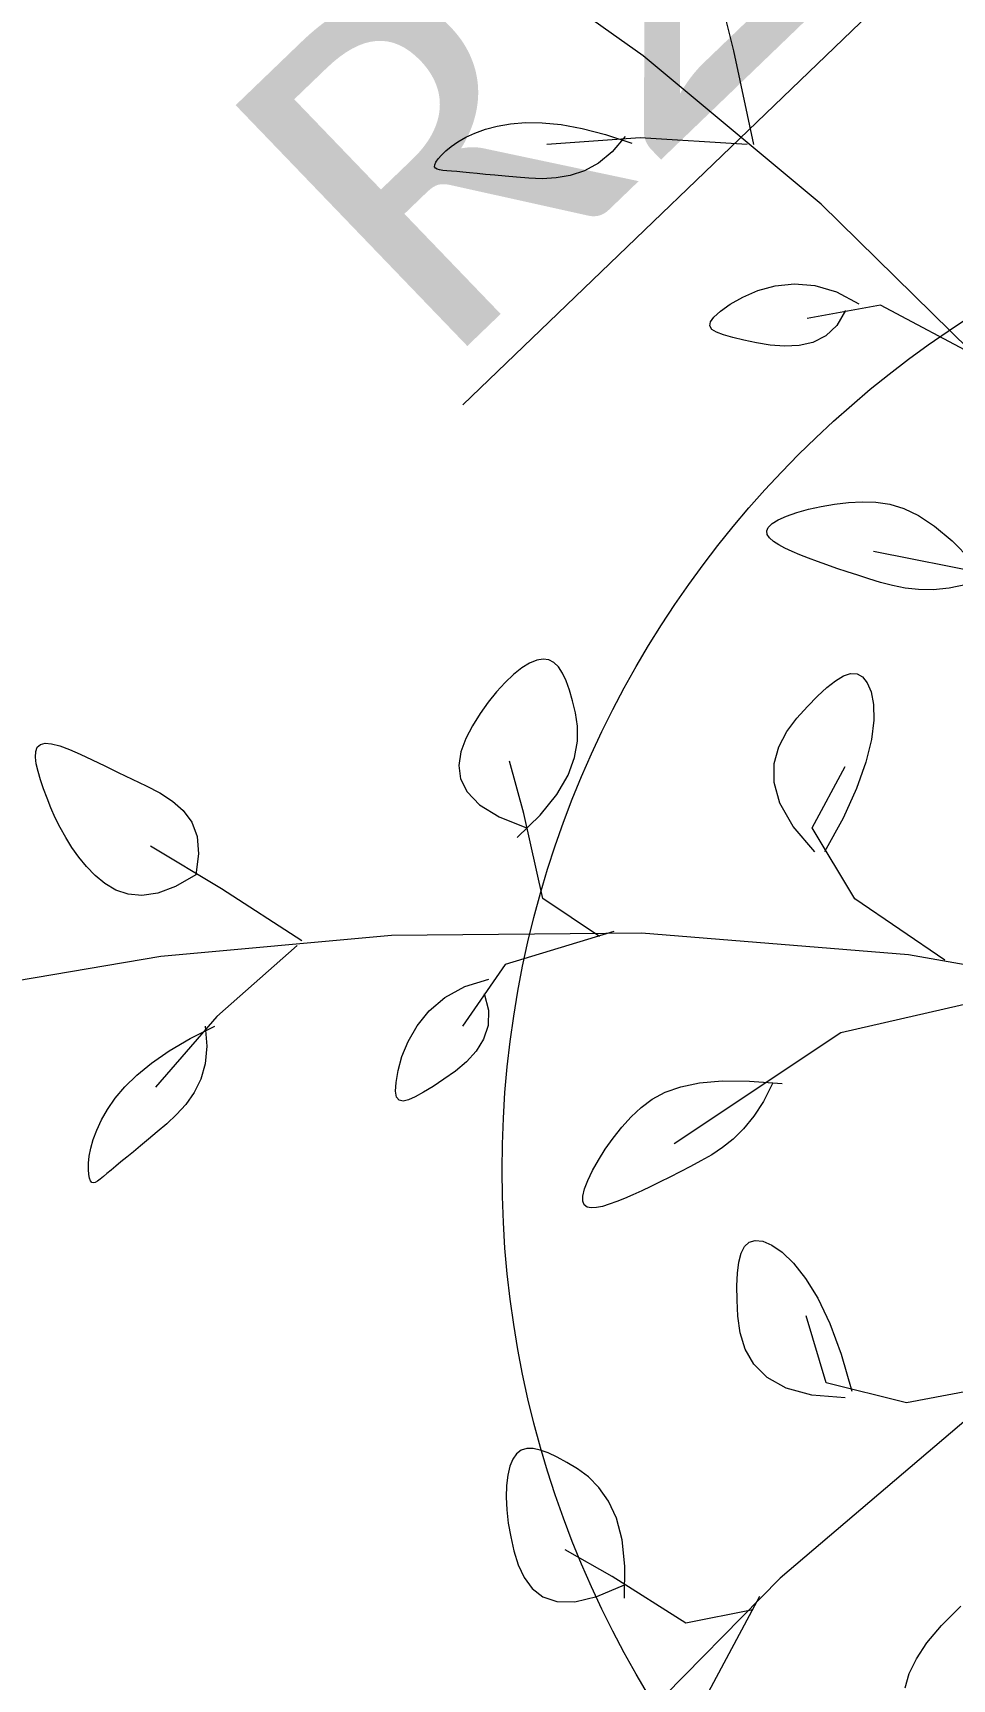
# Model space of a CAD drawing. Header units: centimetres. Extents: x -26724 to 60145, y -23645 to 6771.
# Drawn here: x -19292.38 to -19264.87, y -2509.33 to -2460.07 of the extents above; entities that cross this region are included whole.
import ezdxf

# ---------------------------------------------------------------- set-up
doc = ezdxf.new("R2010")
doc.units = ezdxf.units.CM
doc.linetypes.add('AUSGEZOGEN', pattern=[0])
doc.linetypes.add('PUNKT2_S9', pattern=[0.35, 0.15, -0.1, 0, -0.1])
doc.layers.add('4.KOTE', color=88, linetype='Continuous', lineweight=15)
doc.layers.add('Moebel', color=252, linetype='PUNKT2_S9', lineweight=13)
doc.styles.get("Standard").update_dxf_attribs({"font": 'calibri.ttf'})
doc.dimstyles.new('ja 1 50', dxfattribs={"dimtxt": 10, "dimasz": 5, "dimexe": 5, "dimexo": 5, "dimgap": 1, "dimtad": 1, "dimdec": 0, "dimtxsty": 'Standard', "dimblk": 'ARCHTICK', "dimcen": 2.5, "dimclrd": 256, "dimclrt": 7, "dimadec": 0, "dimazin": 0, "dimtfac": 1, "dimtdec": 0, "dimtix": 1, "dimtmove": 1, "dimatfit": 3, "dimldrblk": 'ARCHTICK', "dimfxl": 10, "dimfxlon": 1, "dimlwd": 0, "dimlwe": 9, "dimarcsym": 0})

# ---------------------------------------------------------------- blocks, each defined once
blk = doc.blocks.new('ggggt')
at = {"layer": 'Moebel', "color": 91, "linetype": 'AUSGEZOGEN', "lineweight": 18, "transparency": 33554687}
for p, q in [((1541.684, 2023.465, 13.5), (1536.487, 2027.163, 13.5)), ((1544.398, 2023.62, 13.5), (1543.799, 2026.023, 13.5)), ((1547.015, 2019.03, 13.5), (1541.684, 2023.465, 13.5)), ((1544.998, 2020.817, 13.5), (1544.398, 2023.62, 13.5)), ((1536.968, 2021.268, 13.5), (1537.32, 2021.365, 13.5)), ((1537.32, 2021.365, 13.5), (1537.716, 2021.435, 13.5)), ((1537.716, 2021.435, 13.5), (1538.163, 2021.472, 13.5)), ((1538.163, 2021.472, 13.5), (1538.665, 2021.466, 13.5)), ((1538.665, 2021.466, 13.5), (1539.23, 2021.41, 13.5)), ((1539.23, 2021.41, 13.5), (1539.861, 2021.294, 13.5)), ((1535.946, 2020.757, 13.5), (1536.146, 2020.894, 13.5)), ((1536.146, 2020.894, 13.5), (1536.383, 2021.028, 13.5)), ((1536.383, 2021.028, 13.5), (1536.656, 2021.154, 13.5)), ((1536.656, 2021.154, 13.5), (1536.968, 2021.268, 13.5)), ((1541.6, 2021.017, 13.5), (1538.801, 2020.817, 13.5)), ((1539.861, 2021.294, 13.5), (1540.566, 2021.111, 13.5)), ((1540.566, 2021.111, 13.5), (1541.349, 2020.851, 13.5)), ((1541.15, 2021.051, 13.5), (1540.762, 2020.593, 13.5)), ((1544.798, 2020.817, 13.5), (1541.6, 2021.017, 13.5)), ((1535.486, 2020.284, 13.5), (1535.551, 2020.382, 13.5)), ((1535.551, 2020.382, 13.5), (1535.649, 2020.496, 13.5)), ((1535.649, 2020.496, 13.5), (1535.78, 2020.623, 13.5)), ((1535.78, 2020.623, 13.5), (1535.946, 2020.757, 13.5)), ((1540.762, 2020.593, 13.5), (1540.354, 2020.258, 13.5)), ((1535.446, 2020.148, 13.5), (1535.451, 2020.207, 13.5)), ((1535.469, 2020.105, 13.5), (1535.446, 2020.148, 13.5)), ((1535.451, 2020.207, 13.5), (1535.486, 2020.284, 13.5)), ((1535.519, 2020.075, 13.5), (1535.469, 2020.105, 13.5)), ((1535.594, 2020.054, 13.5), (1535.519, 2020.075, 13.5)), ((1535.692, 2020.04, 13.5), (1535.594, 2020.054, 13.5)), ((1535.812, 2020.028, 13.5), (1535.692, 2020.04, 13.5)), ((1535.952, 2020.017, 13.5), (1535.812, 2020.028, 13.5)), ((1536.112, 2020.003, 13.5), (1535.952, 2020.017, 13.5)), ((1536.292, 2019.986, 13.5), (1536.112, 2020.003, 13.5)), ((1536.494, 2019.966, 13.5), (1536.292, 2019.986, 13.5)), ((1536.72, 2019.944, 13.5), (1536.494, 2019.966, 13.5)), ((1536.972, 2019.919, 13.5), (1536.72, 2019.944, 13.5)), ((1537.252, 2019.892, 13.5), (1536.972, 2019.919, 13.5)), ((1537.561, 2019.864, 13.5), (1537.252, 2019.892, 13.5)), ((1539.507, 2019.885, 13.5), (1539.083, 2019.812, 13.5)), ((1539.933, 2020.028, 13.5), (1539.507, 2019.885, 13.5)), ((1540.354, 2020.258, 13.5), (1539.933, 2020.028, 13.5)), ((1537.901, 2019.833, 13.5), (1537.561, 2019.864, 13.5)), ((1538.272, 2019.804, 13.5), (1537.901, 2019.833, 13.5)), ((1538.669, 2019.791, 13.5), (1538.272, 2019.804, 13.5)), ((1539.083, 2019.812, 13.5), (1538.669, 2019.791, 13.5)), ((1552.346, 2013.79, 13.5), (1547.015, 2019.03, 13.5)), ((1544.667, 2016.249, 13.5), (1545.122, 2016.441, 13.5)), ((1545.122, 2016.441, 13.5), (1545.641, 2016.581, 13.5)), ((1545.641, 2016.581, 13.5), (1546.214, 2016.641, 13.5)), ((1546.214, 2016.641, 13.5), (1546.83, 2016.591, 13.5)), ((1546.83, 2016.591, 13.5), (1547.478, 2016.402, 13.5)), ((1543.998, 2015.828, 13.5), (1544.289, 2016.035, 13.5)), ((1544.289, 2016.035, 13.5), (1544.667, 2016.249, 13.5)), ((1548.796, 2016.011, 13.5), (1546.597, 2015.61, 13.5)), ((1547.478, 2016.402, 13.5), (1548.146, 2016.045, 13.5)), ((1551.795, 2014.409, 13.5), (1548.796, 2016.011, 13.5)), ((1543.684, 2015.384, 13.5), (1543.7, 2015.505, 13.5)), ((1543.7, 2015.505, 13.5), (1543.803, 2015.651, 13.5)), ((1543.803, 2015.651, 13.5), (1543.998, 2015.828, 13.5)), ((1547.746, 2015.845, 13.5), (1547.482, 2015.396, 13.5)), ((1543.748, 2015.282, 13.5), (1543.684, 2015.384, 13.5)), ((1543.888, 2015.194, 13.5), (1543.748, 2015.282, 13.5)), ((1544.097, 2015.115, 13.5), (1543.888, 2015.194, 13.5)), ((1544.368, 2015.039, 13.5), (1544.097, 2015.115, 13.5)), ((1544.698, 2014.961, 13.5), (1544.368, 2015.039, 13.5)), ((1545.077, 2014.879, 13.5), (1544.698, 2014.961, 13.5)), ((1547.151, 2015.085, 13.5), (1546.769, 2014.892, 13.5)), ((1547.482, 2015.396, 13.5), (1547.151, 2015.085, 13.5)), ((1545.49, 2014.81, 13.5), (1545.077, 2014.879, 13.5)), ((1545.922, 2014.775, 13.5), (1545.49, 2014.81, 13.5)), ((1546.353, 2014.796, 13.5), (1545.922, 2014.775, 13.5)), ((1546.769, 2014.892, 13.5), (1546.353, 2014.796, 13.5)), ((1547.014, 2009.987, 13.5), (1547.417, 2010.055, 13.5)), ((1547.417, 2010.055, 13.5), (1547.831, 2010.101, 13.5)), ((1547.831, 2010.101, 13.5), (1548.246, 2010.121, 13.5)), ((1548.246, 2010.121, 13.5), (1548.656, 2010.109, 13.5)), ((1548.656, 2010.109, 13.5), (1549.066, 2010.049, 13.5)), ((1549.066, 2010.049, 13.5), (1549.488, 2009.923, 13.5)), ((1545.547, 2009.47, 13.5), (1545.733, 2009.584, 13.5)), ((1545.733, 2009.584, 13.5), (1545.983, 2009.696, 13.5)), ((1545.983, 2009.696, 13.5), (1546.287, 2009.804, 13.5)), ((1546.287, 2009.804, 13.5), (1546.634, 2009.902, 13.5)), ((1546.634, 2009.902, 13.5), (1547.014, 2009.987, 13.5)), ((1549.488, 2009.923, 13.5), (1549.933, 2009.71, 13.5)), ((1549.933, 2009.71, 13.5), (1550.41, 2009.394, 13.5)), ((1545.388, 2009.251, 13.5), (1545.434, 2009.359, 13.5)), ((1545.403, 2009.145, 13.5), (1545.388, 2009.251, 13.5)), ((1545.472, 2009.041, 13.5), (1545.403, 2009.145, 13.5)), ((1545.434, 2009.359, 13.5), (1545.547, 2009.47, 13.5)), ((1550.41, 2009.394, 13.5), (1550.931, 2008.955, 13.5)), ((1545.588, 2008.938, 13.5), (1545.472, 2009.041, 13.5)), ((1545.744, 2008.837, 13.5), (1545.588, 2008.938, 13.5)), ((1545.933, 2008.736, 13.5), (1545.744, 2008.837, 13.5)), ((1546.147, 2008.636, 13.5), (1545.933, 2008.736, 13.5)), ((1546.381, 2008.536, 13.5), (1546.147, 2008.636, 13.5)), ((1554.456, 2007.463, 13.5), (1548.584, 2008.639, 13.5)), ((1550.931, 2008.955, 13.5), (1551.505, 2008.375, 13.5)), ((1546.633, 2008.435, 13.5), (1546.381, 2008.536, 13.5)), ((1546.901, 2008.335, 13.5), (1546.633, 2008.435, 13.5)), ((1547.184, 2008.233, 13.5), (1546.901, 2008.335, 13.5)), ((1547.481, 2008.131, 13.5), (1547.184, 2008.233, 13.5)), ((1547.792, 2008.028, 13.5), (1547.481, 2008.131, 13.5)), ((1548.114, 2007.924, 13.5), (1547.792, 2008.028, 13.5)), ((1548.446, 2007.818, 13.5), (1548.114, 2007.924, 13.5)), ((1548.789, 2007.713, 13.5), (1548.446, 2007.818, 13.5)), ((1549.147, 2007.617, 13.5), (1548.789, 2007.713, 13.5)), ((1549.527, 2007.541, 13.5), (1549.147, 2007.617, 13.5)), ((1551.372, 2007.65, 13.5), (1550.85, 2007.539, 13.5)), ((1549.933, 2007.495, 13.5), (1549.527, 2007.541, 13.5)), ((1550.372, 2007.491, 13.5), (1549.933, 2007.495, 13.5)), ((1550.85, 2007.539, 13.5), (1550.372, 2007.491, 13.5)), ((1538.055, 2005.151, 13.5), (1537.809, 2004.957, 13.5)), ((1538.288, 2005.296, 13.5), (1538.055, 2005.151, 13.5)), ((1538.502, 2005.387, 13.5), (1538.288, 2005.296, 13.5)), ((1538.694, 2005.419, 13.5), (1538.502, 2005.387, 13.5)), ((1538.864, 2005.394, 13.5), (1538.694, 2005.419, 13.5)), ((1539.015, 2005.314, 13.5), (1538.864, 2005.394, 13.5)), ((1539.15, 2005.182, 13.5), (1539.015, 2005.314, 13.5)), ((1539.27, 2004.999, 13.5), (1539.15, 2005.182, 13.5)), ((1537.555, 2004.717, 13.5), (1537.3, 2004.439, 13.5)), ((1537.809, 2004.957, 13.5), (1537.555, 2004.717, 13.5)), ((1539.38, 2004.768, 13.5), (1539.27, 2004.999, 13.5)), ((1539.481, 2004.492, 13.5), (1539.38, 2004.768, 13.5)), ((1547.188, 2004.568, 13.5), (1547.447, 2004.771, 13.5)), ((1547.447, 2004.771, 13.5), (1547.684, 2004.911, 13.5)), ((1547.684, 2004.911, 13.5), (1547.898, 2004.981, 13.5)), ((1547.898, 2004.981, 13.5), (1548.088, 2004.974, 13.5)), ((1548.088, 2004.974, 13.5), (1548.253, 2004.885, 13.5)), ((1548.253, 2004.885, 13.5), (1548.394, 2004.707, 13.5)), ((1548.394, 2004.707, 13.5), (1548.507, 2004.433, 13.5)), ((1537.049, 2004.127, 13.5), (1536.808, 2003.785, 13.5)), ((1537.3, 2004.439, 13.5), (1537.049, 2004.127, 13.5)), ((1539.576, 2004.172, 13.5), (1539.481, 2004.492, 13.5)), ((1539.663, 2003.811, 13.5), (1539.576, 2004.172, 13.5)), ((1546.603, 2004.001, 13.5), (1546.906, 2004.31, 13.5)), ((1546.906, 2004.31, 13.5), (1547.188, 2004.568, 13.5)), ((1548.507, 2004.433, 13.5), (1548.577, 2004.06, 13.5)), ((1536.808, 2003.785, 13.5), (1536.582, 2003.42, 13.5)), ((1539.72, 2003.408, 13.5), (1539.663, 2003.811, 13.5)), ((1545.987, 2003.247, 13.5), (1546.286, 2003.647, 13.5)), ((1546.286, 2003.647, 13.5), (1546.603, 2004.001, 13.5)), ((1548.577, 2004.06, 13.5), (1548.587, 2003.588, 13.5)), ((1536.582, 2003.42, 13.5), (1536.382, 2003.036, 13.5)), ((1539.72, 2002.963, 13.5), (1539.72, 2003.408, 13.5)), ((1545.748, 2002.796, 13.5), (1545.987, 2003.247, 13.5)), ((1548.587, 2003.588, 13.5), (1548.518, 2003.013, 13.5)), ((1523.503, 2002.482, 13.5), (1523.511, 2002.65, 13.5)), ((1523.511, 2002.65, 13.5), (1523.558, 2002.78, 13.5)), ((1523.558, 2002.78, 13.5), (1523.65, 2002.865, 13.5)), ((1523.65, 2002.865, 13.5), (1523.791, 2002.9, 13.5)), ((1523.791, 2002.9, 13.5), (1523.986, 2002.883, 13.5)), ((1523.986, 2002.883, 13.5), (1524.23, 2002.817, 13.5)), ((1524.23, 2002.817, 13.5), (1524.517, 2002.711, 13.5)), ((1524.517, 2002.711, 13.5), (1524.842, 2002.571, 13.5)), ((1536.382, 2003.036, 13.5), (1536.234, 2002.64, 13.5)), ((1539.635, 2002.476, 13.5), (1539.72, 2002.963, 13.5)), ((1545.607, 2002.291, 13.5), (1545.748, 2002.796, 13.5)), ((1548.518, 2003.013, 13.5), (1548.354, 2002.334, 13.5)), ((1523.527, 2002.281, 13.5), (1523.503, 2002.482, 13.5)), ((1523.58, 2002.052, 13.5), (1523.527, 2002.281, 13.5)), ((1524.842, 2002.571, 13.5), (1525.199, 2002.405, 13.5)), ((1525.199, 2002.405, 13.5), (1525.581, 2002.221, 13.5)), ((1525.581, 2002.221, 13.5), (1525.982, 2002.025, 13.5)), ((1536.234, 2002.64, 13.5), (1536.169, 2002.238, 13.5)), ((1536.169, 2002.238, 13.5), (1536.22, 2001.836, 13.5)), ((1538.118, 2000.801, 13.5), (1537.692, 2002.358, 13.5)), ((1539.44, 2001.944, 13.5), (1539.635, 2002.476, 13.5)), ((1545.605, 2001.727, 13.5), (1545.607, 2002.291, 13.5)), ((1546.749, 2000.369, 13.5), (1547.737, 2002.208, 13.5)), ((1548.354, 2002.334, 13.5), (1548.077, 2001.549, 13.5)), ((1523.654, 2001.801, 13.5), (1523.58, 2002.052, 13.5)), ((1523.745, 2001.533, 13.5), (1523.654, 2001.801, 13.5)), ((1525.982, 2002.025, 13.5), (1526.398, 2001.825, 13.5)), ((1526.398, 2001.825, 13.5), (1526.818, 2001.625, 13.5)), ((1536.22, 2001.836, 13.5), (1536.417, 2001.442, 13.5)), ((1539.106, 2001.369, 13.5), (1539.44, 2001.944, 13.5)), ((1545.782, 2001.102, 13.5), (1545.605, 2001.727, 13.5)), ((1523.848, 2001.254, 13.5), (1523.745, 2001.533, 13.5)), ((1523.965, 2000.966, 13.5), (1523.848, 2001.254, 13.5)), ((1526.818, 2001.625, 13.5), (1527.227, 2001.412, 13.5)), ((1527.227, 2001.412, 13.5), (1527.603, 2001.17, 13.5)), ((1527.603, 2001.17, 13.5), (1527.927, 2000.882, 13.5)), ((1536.417, 2001.442, 13.5), (1536.792, 2001.061, 13.5)), ((1538.608, 2000.748, 13.5), (1539.106, 2001.369, 13.5)), ((1548.077, 2001.549, 13.5), (1547.67, 2000.655, 13.5)), ((1524.095, 2000.672, 13.5), (1523.965, 2000.966, 13.5)), ((1527.927, 2000.882, 13.5), (1528.178, 2000.534, 13.5)), ((1536.792, 2001.061, 13.5), (1537.376, 2000.7, 13.5)), ((1537.376, 2000.7, 13.5), (1538.2, 2000.365, 13.5)), ((1537.917, 2000.082, 13.5), (1538.608, 2000.748, 13.5)), ((1538.686, 1998.254, 13.5), (1538.118, 2000.801, 13.5)), ((1546.177, 2000.411, 13.5), (1545.782, 2001.102, 13.5)), ((1524.243, 2000.376, 13.5), (1524.095, 2000.672, 13.5)), ((1524.408, 2000.078, 13.5), (1524.243, 2000.376, 13.5)), ((1528.178, 2000.534, 13.5), (1528.337, 2000.108, 13.5)), ((1546.831, 1999.65, 13.5), (1546.177, 2000.411, 13.5)), ((1548.024, 1998.246, 13.5), (1546.749, 2000.369, 13.5)), ((1547.67, 2000.655, 13.5), (1547.114, 1999.65, 13.5)), ((1524.594, 1999.783, 13.5), (1524.408, 2000.078, 13.5)), ((1524.801, 1999.492, 13.5), (1524.594, 1999.783, 13.5)), ((1529.066, 1998.545, 13.5), (1526.943, 1999.82, 13.5)), ((1528.337, 2000.108, 13.5), (1528.384, 1999.588, 13.5)), ((1525.032, 1999.209, 13.5), (1524.801, 1999.492, 13.5)), ((1525.289, 1998.939, 13.5), (1525.032, 1999.209, 13.5)), ((1528.384, 1999.588, 13.5), (1528.298, 1998.959, 13.5)), ((1525.578, 1998.698, 13.5), (1525.289, 1998.939, 13.5)), ((1528.298, 1998.959, 13.5), (1527.697, 1998.615, 13.5)), ((1528.298, 1998.959, 13.5), (1528.298, 1998.959, 13.5)), ((1525.903, 1998.505, 13.5), (1525.578, 1998.698, 13.5)), ((1526.272, 1998.381, 13.5), (1525.903, 1998.505, 13.5)), ((1526.69, 1998.345, 13.5), (1526.272, 1998.381, 13.5)), ((1527.163, 1998.417, 13.5), (1526.69, 1998.345, 13.5)), ((1527.697, 1998.615, 13.5), (1527.163, 1998.417, 13.5)), ((1531.472, 1996.987, 13.5), (1529.066, 1998.545, 13.5)), ((1540.385, 1997.121, 13.5), (1538.686, 1998.254, 13.5)), ((1550.713, 1996.405, 13.5), (1548.024, 1998.246, 13.5)), ((1540.809, 1997.262, 13.5), (1537.556, 1996.274, 13.5)), ((1534.162, 1997.149, 13.5), (1527.256, 1996.516, 13.5)), ((1531.331, 1996.846, 13.5), (1528.928, 1994.726, 13.5)), ((1541.636, 1997.214, 13.5), (1534.162, 1997.149, 13.5)), ((1549.633, 1996.568, 13.5), (1541.636, 1997.214, 13.5)), ((1527.256, 1996.516, 13.5), (1520.966, 1995.456, 13.5)), ((1537.556, 1996.274, 13.5), (1536.285, 1994.436, 13.5)), ((1558.103, 1995.069, 13.5), (1549.633, 1996.568, 13.5)), ((1536.347, 1995.619, 13.5), (1537.072, 1995.839, 13.5)), ((1535.285, 1994.894, 13.5), (1535.756, 1995.294, 13.5)), ((1535.756, 1995.294, 13.5), (1536.347, 1995.619, 13.5)), ((1536.931, 1995.415, 13.5), (1537.062, 1994.91, 13.5)), ((1553.004, 1995.474, 13.5), (1547.603, 1994.232, 13.5)), ((1534.922, 1994.447, 13.5), (1535.285, 1994.894, 13.5)), ((1537.062, 1994.91, 13.5), (1537.047, 1994.456, 13.5)), ((1528.928, 1994.726, 13.5), (1527.09, 1992.605, 13.5)), ((1528.13, 1994.061, 13.5), (1528.868, 1994.431, 13.5)), ((1528.585, 1994.431, 13.5), (1528.635, 1993.833, 13.5)), ((1534.654, 1993.98, 13.5), (1534.922, 1994.447, 13.5)), ((1537.047, 1994.456, 13.5), (1536.914, 1994.049, 13.5)), ((1527.502, 1993.692, 13.5), (1528.13, 1994.061, 13.5)), ((1528.635, 1993.833, 13.5), (1528.583, 1993.308, 13.5)), ((1534.468, 1993.523, 13.5), (1534.654, 1993.98, 13.5)), ((1536.914, 1994.049, 13.5), (1536.688, 1993.688, 13.5)), ((1547.603, 1994.232, 13.5), (1542.619, 1990.912, 13.5)), ((1526.535, 1992.968, 13.5), (1526.974, 1993.327, 13.5)), ((1526.974, 1993.327, 13.5), (1527.502, 1993.692, 13.5)), ((1528.583, 1993.308, 13.5), (1528.448, 1992.847, 13.5)), ((1534.352, 1993.105, 13.5), (1534.468, 1993.523, 13.5)), ((1536.397, 1993.368, 13.5), (1536.068, 1993.088, 13.5)), ((1536.688, 1993.688, 13.5), (1536.397, 1993.368, 13.5)), ((1526.175, 1992.617, 13.5), (1526.535, 1992.968, 13.5)), ((1528.448, 1992.847, 13.5), (1528.248, 1992.445, 13.5)), ((1534.293, 1992.752, 13.5), (1534.352, 1993.105, 13.5)), ((1535.727, 1992.844, 13.5), (1535.401, 1992.633, 13.5)), ((1536.068, 1993.088, 13.5), (1535.727, 1992.844, 13.5)), ((1525.886, 1992.275, 13.5), (1526.175, 1992.617, 13.5)), ((1528.248, 1992.445, 13.5), (1528, 1992.094, 13.5)), ((1534.279, 1992.489, 13.5), (1534.293, 1992.752, 13.5)), ((1534.31, 1992.313, 13.5), (1534.279, 1992.489, 13.5)), ((1534.385, 1992.216, 13.5), (1534.31, 1992.313, 13.5)), ((1534.867, 1992.317, 13.5), (1534.663, 1992.226, 13.5)), ((1535.113, 1992.456, 13.5), (1534.867, 1992.317, 13.5)), ((1535.401, 1992.633, 13.5), (1535.113, 1992.456, 13.5)), ((1541.962, 1992.25, 13.5), (1542.351, 1992.459, 13.5)), ((1542.351, 1992.459, 13.5), (1542.815, 1992.623, 13.5)), ((1542.815, 1992.623, 13.5), (1543.376, 1992.737, 13.5)), ((1543.376, 1992.737, 13.5), (1544.055, 1992.794, 13.5)), ((1544.055, 1992.794, 13.5), (1544.871, 1992.79, 13.5)), ((1544.871, 1992.79, 13.5), (1545.846, 1992.719, 13.5)), ((1545.563, 1992.719, 13.5), (1545.289, 1992.184, 13.5)), ((1525.475, 1991.628, 13.5), (1525.655, 1991.945, 13.5)), ((1525.655, 1991.945, 13.5), (1525.886, 1992.275, 13.5)), ((1528, 1992.094, 13.5), (1527.722, 1991.786, 13.5)), ((1534.502, 1992.189, 13.5), (1534.385, 1992.216, 13.5)), ((1534.663, 1992.226, 13.5), (1534.502, 1992.189, 13.5)), ((1541.332, 1991.721, 13.5), (1541.63, 1992.002, 13.5)), ((1541.63, 1992.002, 13.5), (1541.962, 1992.25, 13.5)), ((1545.289, 1992.184, 13.5), (1544.999, 1991.736, 13.5)), ((1525.231, 1991.044, 13.5), (1525.335, 1991.327, 13.5)), ((1525.335, 1991.327, 13.5), (1525.475, 1991.628, 13.5)), ((1527.432, 1991.515, 13.5), (1527.149, 1991.273, 13.5)), ((1527.722, 1991.786, 13.5), (1527.432, 1991.515, 13.5)), ((1540.792, 1991.087, 13.5), (1541.053, 1991.413, 13.5)), ((1541.053, 1991.413, 13.5), (1541.332, 1991.721, 13.5)), ((1544.695, 1991.364, 13.5), (1544.381, 1991.056, 13.5)), ((1544.999, 1991.736, 13.5), (1544.695, 1991.364, 13.5)), ((1525.159, 1990.782, 13.5), (1525.231, 1991.044, 13.5)), ((1526.649, 1990.856, 13.5), (1526.432, 1990.677, 13.5)), ((1526.887, 1991.054, 13.5), (1526.649, 1990.856, 13.5)), ((1527.149, 1991.273, 13.5), (1526.887, 1991.054, 13.5)), ((1540.556, 1990.755, 13.5), (1540.792, 1991.087, 13.5)), ((1544.381, 1991.056, 13.5), (1544.062, 1990.801, 13.5)), ((1525.088, 1990.15, 13.5), (1525.091, 1990.332, 13.5)), ((1525.091, 1990.332, 13.5), (1525.113, 1990.544, 13.5)), ((1525.113, 1990.544, 13.5), (1525.159, 1990.782, 13.5)), ((1526.06, 1990.372, 13.5), (1525.903, 1990.243, 13.5)), ((1526.236, 1990.516, 13.5), (1526.06, 1990.372, 13.5)), ((1526.432, 1990.677, 13.5), (1526.236, 1990.516, 13.5)), ((1540.171, 1990.111, 13.5), (1540.347, 1990.426, 13.5)), ((1540.347, 1990.426, 13.5), (1540.556, 1990.755, 13.5)), ((1543.419, 1990.402, 13.5), (1543.102, 1990.234, 13.5)), ((1543.74, 1990.587, 13.5), (1543.419, 1990.402, 13.5)), ((1544.062, 1990.801, 13.5), (1543.74, 1990.587, 13.5)), ((1525.1, 1989.999, 13.5), (1525.088, 1990.15, 13.5)), ((1525.123, 1989.884, 13.5), (1525.1, 1989.999, 13.5)), ((1525.153, 1989.804, 13.5), (1525.123, 1989.884, 13.5)), ((1525.441, 1989.857, 13.5), (1525.361, 1989.798, 13.5)), ((1525.534, 1989.933, 13.5), (1525.441, 1989.857, 13.5)), ((1525.641, 1990.025, 13.5), (1525.534, 1989.933, 13.5)), ((1525.764, 1990.127, 13.5), (1525.641, 1990.025, 13.5)), ((1525.903, 1990.243, 13.5), (1525.764, 1990.127, 13.5)), ((1540.032, 1989.82, 13.5), (1540.171, 1990.111, 13.5)), ((1542.49, 1989.919, 13.5), (1542.198, 1989.773, 13.5)), ((1542.792, 1990.073, 13.5), (1542.49, 1989.919, 13.5)), ((1543.102, 1990.234, 13.5), (1542.792, 1990.073, 13.5)), ((1525.191, 1989.76, 13.5), (1525.153, 1989.804, 13.5)), ((1525.237, 1989.746, 13.5), (1525.191, 1989.76, 13.5)), ((1525.294, 1989.76, 13.5), (1525.237, 1989.746, 13.5)), ((1525.361, 1989.798, 13.5), (1525.294, 1989.76, 13.5)), ((1539.882, 1989.193, 13.5), (1539.884, 1989.352, 13.5)), ((1539.884, 1989.352, 13.5), (1539.935, 1989.564, 13.5)), ((1539.935, 1989.564, 13.5), (1540.032, 1989.82, 13.5)), ((1541.383, 1989.388, 13.5), (1541.134, 1989.281, 13.5)), ((1541.644, 1989.506, 13.5), (1541.383, 1989.388, 13.5)), ((1541.916, 1989.635, 13.5), (1541.644, 1989.506, 13.5)), ((1542.198, 1989.773, 13.5), (1541.916, 1989.635, 13.5)), ((1539.926, 1989.084, 13.5), (1539.882, 1989.193, 13.5)), ((1540.012, 1989.02, 13.5), (1539.926, 1989.084, 13.5)), ((1540.135, 1988.995, 13.5), (1540.012, 1989.02, 13.5)), ((1540.289, 1989.005, 13.5), (1540.135, 1988.995, 13.5)), ((1540.471, 1989.043, 13.5), (1540.289, 1989.005, 13.5)), ((1540.675, 1989.105, 13.5), (1540.471, 1989.043, 13.5)), ((1540.898, 1989.186, 13.5), (1540.675, 1989.105, 13.5)), ((1541.134, 1989.281, 13.5), (1540.898, 1989.186, 13.5)), ((1544.72, 1987.839, 13.5), (1544.859, 1987.969, 13.5)), ((1544.859, 1987.969, 13.5), (1545.039, 1988.023, 13.5)), ((1545.039, 1988.023, 13.5), (1545.265, 1987.997, 13.5)), ((1545.265, 1987.997, 13.5), (1545.539, 1987.883, 13.5)), ((1545.539, 1987.883, 13.5), (1545.851, 1987.669, 13.5)), ((1544.55, 1987.372, 13.5), (1544.619, 1987.639, 13.5)), ((1544.619, 1987.639, 13.5), (1544.72, 1987.839, 13.5)), ((1545.851, 1987.669, 13.5), (1546.192, 1987.342, 13.5)), ((1544.494, 1986.664, 13.5), (1544.51, 1987.046, 13.5)), ((1544.51, 1987.046, 13.5), (1544.55, 1987.372, 13.5)), ((1546.192, 1987.342, 13.5), (1546.55, 1986.887, 13.5)), ((1546.55, 1986.887, 13.5), (1546.915, 1986.291, 13.5)), ((1544.498, 1986.231, 13.5), (1544.494, 1986.664, 13.5)), ((1544.523, 1985.757, 13.5), (1544.498, 1986.231, 13.5)), ((1546.915, 1986.291, 13.5), (1547.274, 1985.539, 13.5)), ((1544.595, 1985.262, 13.5), (1544.523, 1985.757, 13.5)), ((1547.169, 1983.766, 13.5), (1546.568, 1985.765, 13.5)), ((1547.274, 1985.539, 13.5), (1547.618, 1984.619, 13.5)), ((1544.745, 1984.774, 13.5), (1544.595, 1985.262, 13.5)), ((1545.003, 1984.317, 13.5), (1544.745, 1984.774, 13.5)), ((1547.618, 1984.619, 13.5), (1547.935, 1983.516, 13.5)), ((1545.4, 1983.918, 13.5), (1545.003, 1984.317, 13.5)), ((1545.967, 1983.6, 13.5), (1545.4, 1983.918, 13.5)), ((1546.735, 1983.391, 13.5), (1545.967, 1983.6, 13.5)), ((1549.572, 1983.166, 13.5), (1547.169, 1983.766, 13.5)), ((1552.775, 1983.766, 13.5), (1549.572, 1983.166, 13.5)), ((1551.896, 1983.117, 13.5), (1545.785, 1977.92, 13.5)), ((1547.735, 1983.316, 13.5), (1546.735, 1983.391, 13.5)), ((1537.789, 1981.483, 13.5), (1537.702, 1981.267, 13.5)), ((1537.902, 1981.642, 13.5), (1537.789, 1981.483, 13.5)), ((1538.04, 1981.744, 13.5), (1537.902, 1981.642, 13.5)), ((1538.203, 1981.794, 13.5), (1538.04, 1981.744, 13.5)), ((1538.392, 1981.796, 13.5), (1538.203, 1981.794, 13.5)), ((1538.607, 1981.752, 13.5), (1538.392, 1981.796, 13.5)), ((1538.848, 1981.666, 13.5), (1538.607, 1981.752, 13.5)), ((1539.115, 1981.542, 13.5), (1538.848, 1981.666, 13.5)), ((1539.408, 1981.383, 13.5), (1539.115, 1981.542, 13.5)), ((1537.64, 1981, 13.5), (1537.603, 1980.688, 13.5)), ((1537.702, 1981.267, 13.5), (1537.64, 1981, 13.5)), ((1539.725, 1981.19, 13.5), (1539.408, 1981.383, 13.5)), ((1540.05, 1980.945, 13.5), (1539.725, 1981.19, 13.5)), ((1537.603, 1980.688, 13.5), (1537.593, 1980.34, 13.5)), ((1540.364, 1980.63, 13.5), (1540.05, 1980.945, 13.5)), ((1540.649, 1980.226, 13.5), (1540.364, 1980.63, 13.5)), ((1537.593, 1980.34, 13.5), (1537.61, 1979.963, 13.5)), ((1540.887, 1979.712, 13.5), (1540.649, 1980.226, 13.5)), ((1537.61, 1979.963, 13.5), (1537.653, 1979.565, 13.5)), ((1537.653, 1979.565, 13.5), (1537.724, 1979.153, 13.5)), ((1541.058, 1979.069, 13.5), (1540.887, 1979.712, 13.5)), ((1537.724, 1979.153, 13.5), (1537.823, 1978.735, 13.5)), ((1541.144, 1978.278, 13.5), (1541.058, 1979.069, 13.5)), ((1537.823, 1978.735, 13.5), (1537.952, 1978.321, 13.5)), ((1540.761, 1977.969, 13.5), (1539.359, 1978.768, 13.5)), ((1537.952, 1978.321, 13.5), (1538.128, 1977.936, 13.5)), ((1541.127, 1977.319, 13.5), (1541.144, 1978.278, 13.5)), ((1538.128, 1977.936, 13.5), (1538.367, 1977.606, 13.5)), ((1538.367, 1977.606, 13.5), (1538.686, 1977.358, 13.5)), ((1540.307, 1977.372, 13.5), (1541.127, 1977.718, 13.5)), ((1545.785, 1977.92, 13.5), (1540.545, 1972.589, 13.5)), ((1542.963, 1976.57, 13.5), (1540.761, 1977.969, 13.5)), ((1538.686, 1977.358, 13.5), (1539.105, 1977.219, 13.5)), ((1539.105, 1977.219, 13.5), (1539.639, 1977.214, 13.5)), ((1539.639, 1977.214, 13.5), (1540.307, 1977.372, 13.5)), ((1545.166, 1977.369, 13.5), (1543.564, 1974.371, 13.5)), ((1550.62, 1976.505, 13.5), (1551.2, 1977.079, 13.5)), ((1544.966, 1976.969, 13.5), (1542.963, 1976.57, 13.5)), ((1550.181, 1975.984, 13.5), (1550.62, 1976.505, 13.5)), ((1549.865, 1975.507, 13.5), (1550.181, 1975.984, 13.5)), ((1549.652, 1975.062, 13.5), (1549.865, 1975.507, 13.5)), ((1549.526, 1974.64, 13.5), (1549.652, 1975.062, 13.5))]:
    blk.add_line(p, q, dxfattribs=at)
blk.add_circle((1567.746, 1990.122, 13.5), 30.281, dxfattribs=at)
blk = doc.blocks.new('_ArchTick')
at = {"color": 0, "linetype": 'ByBlock', "const_width": 0.15}
blk.add_lwpolyline([(-0.5, -0.5), (0.5, 0.5)], dxfattribs=at)
blk = doc.blocks.new('*D2419')
at = {"layer": '4.KOTE', "lineweight": 0, "transparency": 16777216}
for p in [(-19240.24, -2433.426), (-19279.509, -2471.2)]:
    blk.add_line(p, (-19254.534, -2447.176), dxfattribs=at)
at = {"layer": 'Defpoints', "color": 0, "transparency": 16777216}
for p in [(-19240.24, -2433.426, 13.5), (-19254.534, -2447.176, 13.5)]:
    blk.add_point(p, dxfattribs=at)
at = {"layer": '4.KOTE', "lineweight": 0, "transparency": 16777216, "xscale": 5, "yscale": 5, "zscale": 5, "rotation": 43.88872188394533}
blk.add_blockref('_ArchTick', (-19254.534, -2447.176), dxfattribs=at)
at = {"layer": '4.KOTE', "color": 7, "transparency": 16777216, "insert": (-19274.87, -2458.241), "char_height": 10, "attachment_point": 5, "rotation": 43.8887}
blk.add_mtext('R20', dxfattribs=at)

msp = doc.modelspace()

# ---------------------------------------------------------------- block references
msp.add_blockref('ggggt', (-20815.803, -4484.224, 13.5))

# ---------------------------------------------------------------- dimensions: what is measured, and where the dimension line sits
at = {"layer": '4.KOTE'}
dim = msp.add_radius_dim(center=(-19240.24, -2433.426, 13.5), mpoint=(-19254.534, -2447.176, 13.5), dimstyle='ja 1 50', dxfattribs=at)
dim.commit()
dim.dimension.update_dxf_attribs({"geometry": '*D2419', "text_midpoint": (-19274.87, -2458.241)})

doc.saveas('drawing.dxf')
